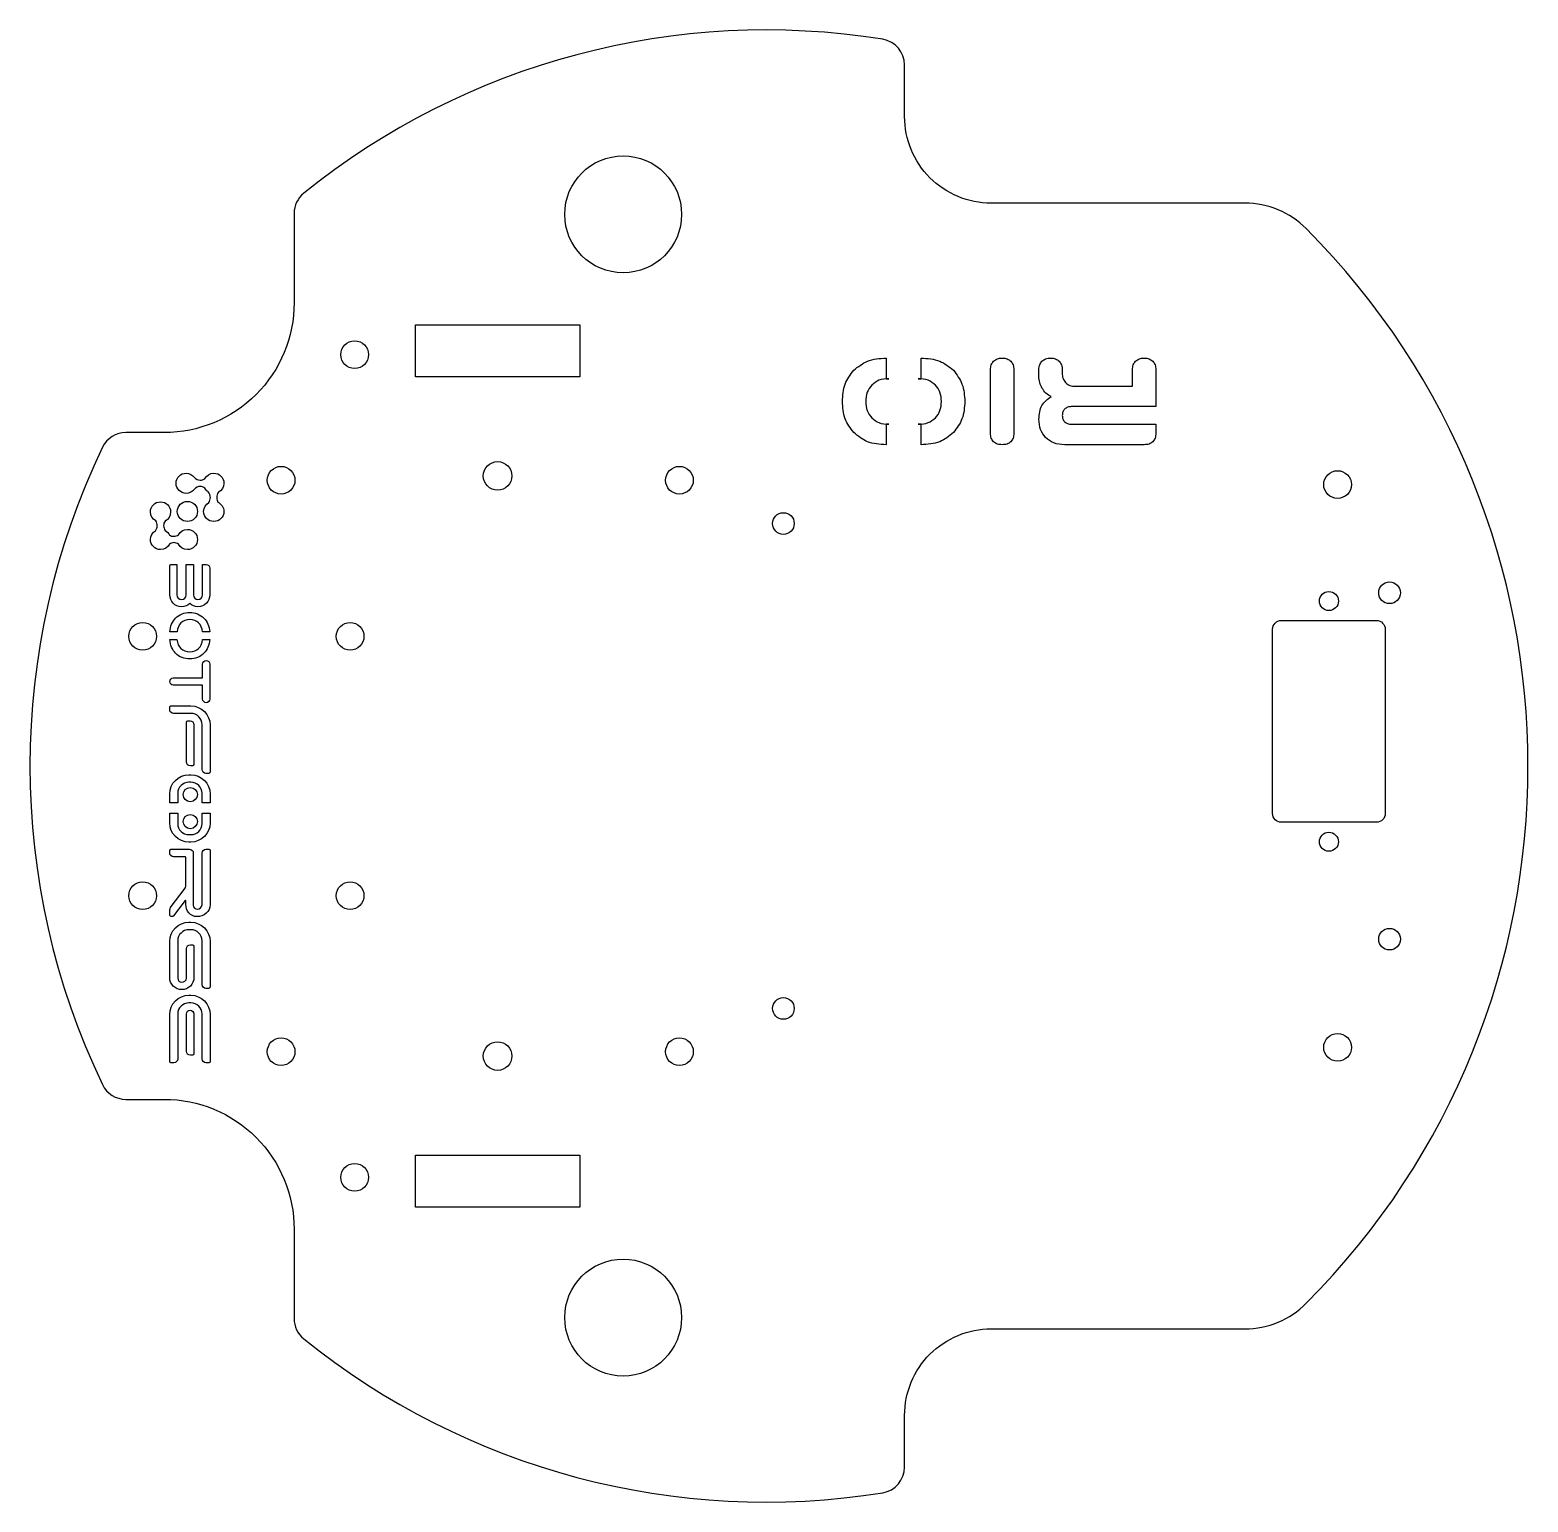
# Model space of a CAD drawing. Header units: millimetres. Extents: x -78 to 95, y -85 to 85.
import ezdxf

# ---------------------------------------------------------------- set-up
doc = ezdxf.new("R2010")
doc.units = ezdxf.units.MM
doc.layers.get('0').update_dxf_attribs({"linetype": 'CONTINUOUS'})

msp = doc.modelspace()

# ---------------------------------------------------------------- linework, layer by layer
for p, q in [((20.63, 47.2), (20.63, 44.82)), ((24.66, 44.82), (24.66, 47.2)), ((32.69, 38.54), (32.69, 45.85)), ((35.37, 45.85), (35.37, 38.54)), ((38.27, 45.12), (38.27, 45.85)), ((40.96, 45.85), (40.96, 45.48)), ((49.08, 43.95), (49.08, 45.85)), ((51.77, 45.85), (51.77, 41.6)), ((20.63, 44.82), (20.94, 44.82)), ((24.34, 44.82), (24.66, 44.82)), ((42.51, 43.95), (49.08, 43.95)), ((51.77, 41.6), (42.01, 41.6)), ((20.94, 39.57), (20.63, 39.57)), ((20.63, 39.57), (20.63, 37.2)), ((24.66, 39.57), (24.34, 39.57)), ((24.66, 37.2), (24.66, 39.57)), ((42.01, 39.57), (51.77, 39.57)), ((51.77, 39.57), (51.77, 38.54)), ((50.43, 37.2), (41.26, 37.2)), ((-62.1, 22.99), (-62.1, 23.22)), ((-62.1, 19.85), (-62.1, 22.95)), ((-61.96, 23.36), (-61.28, 23.36)), ((-61.28, 23.36), (-61.28, 19.85)), ((-60.2, 19.85), (-60.2, 23.36)), ((-60.2, 23.36), (-59.37, 23.36)), ((-59.37, 23.36), (-59.37, 19.85)), ((-58.3, 19.85), (-58.3, 23.36)), ((-58.3, 23.36), (-57.92, 23.36)), ((-57.47, 22.95), (-57.47, 19.85)), ((-60.74, 19.32), (-60.74, 19.32)), ((-60.74, 18.49), (-60.74, 18.49)), ((-61.26, 15.6), (-62.09, 15.6)), ((-57.49, 15.6), (-58.31, 15.6)), ((-62.09, 14.7), (-61.27, 14.7)), ((-58.31, 14.7), (-57.48, 14.7)), ((-58.3, 10.26), (-58.3, 11.87)), ((-57.47, 11.87), (-57.47, 7.82)), ((-61.69, 10.26), (-58.3, 10.26)), ((-58.3, 9.44), (-61.69, 9.44)), ((-58.3, 7.82), (-58.3, 9.44)), ((-61.96, 7.04), (-59.67, 7.04)), ((-62.11, 6.62), (-62.11, 6.89)), ((-59.67, 6.17), (-61.67, 6.17)), ((-60.02, 5.31), (-59.75, 5.31)), ((-60.17, 0.56), (-60.17, 5.16)), ((-59.31, 4.86), (-59.31, 0.27)), ((-58.37, -0.3), (-58.37, 4.88)), ((-57.44, 4.81), (-57.44, -0.6)), ((-59.46, 0.12), (-59.72, 0.12)), ((-59.88, -0.91), (-59.67, -0.91)), ((-57.59, -0.75), (-57.93, -0.75)), ((-62.11, -4.14), (-62.11, -3.14)), ((-61.18, -3.07), (-61.18, -4.14)), ((-59.67, -1.78), (-59.88, -1.78)), ((-58.37, -4.14), (-58.37, -3.07)), ((-57.44, -3.14), (-57.44, -4.14)), ((-61.18, -4.14), (-62.11, -4.14)), ((-57.44, -4.14), (-58.37, -4.14)), ((-62.11, -5.36), (-61.18, -5.36)), ((-62.11, -6.47), (-62.11, -5.36)), ((-61.18, -5.36), (-61.18, -6.54)), ((-58.37, -6.54), (-58.37, -5.36)), ((-58.37, -5.36), (-57.44, -5.36)), ((-57.44, -5.36), (-57.44, -6.47)), ((-59.88, -7.83), (-59.67, -7.83)), ((-62.11, -9.94), (-62.11, -9.67)), ((-61.96, -9.52), (-59.83, -9.52)), ((-59.67, -8.7), (-59.88, -8.7)), ((-59.38, -9.96), (-59.38, -15.97)), ((-58.37, -15.95), (-58.37, -9.96)), ((-57.93, -9.52), (-57.59, -9.52)), ((-57.44, -9.67), (-57.44, -15.9)), ((-60.32, -10.38), (-61.67, -10.38)), ((-60.24, -13.63), (-60.24, -10.46)), ((-61.93, -16.12), (-60.43, -14.18)), ((-60.32, -15.44), (-61.67, -17.2)), ((-60.24, -15.87), (-60.24, -15.47)), ((-62.11, -17.06), (-62.11, -16.67)), ((-59.88, -17.95), (-59.67, -17.95)), ((-59.67, -18.81), (-59.88, -18.81)), ((-62.11, -24.33), (-62.11, -20.17)), ((-61.18, -20.1), (-61.18, -24.4)), ((-59.72, -20.54), (-59.46, -20.54)), ((-59.31, -20.69), (-59.31, -24.33)), ((-58.37, -25.14), (-58.37, -20.1)), ((-57.44, -20.17), (-57.44, -25.43)), ((-60.17, -24.4), (-60.17, -20.99)), ((-57.59, -25.58), (-57.93, -25.58)), ((-59.88, -26.38), (-59.67, -26.38)), ((-59.67, -27.25), (-59.88, -27.25)), ((-62.11, -34.02), (-62.11, -28.61)), ((-61.18, -28.54), (-61.18, -33.72)), ((-60.17, -32.86), (-60.17, -28.53)), ((-59.31, -28.56), (-59.31, -33.15)), ((-58.37, -33.72), (-58.37, -28.54)), ((-57.44, -28.61), (-57.44, -34.02)), ((-61.62, -34.17), (-61.96, -34.17)), ((-59.46, -33.3), (-59.72, -33.3)), ((-57.59, -34.17), (-57.93, -34.17))]:
    msp.add_line(p, q)
for points in [[(20.23, -83.83, 0.368315), (22.76, -80.87), (22.76, -74.9, -0.414214), (32.76, -64.9), (62.06, -64.9, 0.199639), (69.15, -61.95, 0.412578), (69.15, 62.15, 0.199639), (62.06, 65.1), (32.76, 65.1, -0.414214), (22.76, 75.1), (22.76, 81.06, 0.368315), (20.23, 84.02, 0.212686), (-46.63, 66.24, 0.226707), (-47.74, 63.91), (-47.74, 53.6, -0.414214), (-62.74, 38.6), (-67.16, 38.6, 0.288383), (-69.87, 36.9, 0.227685), (-69.87, -36.7, 0.288383), (-67.16, -38.4), (-62.74, -38.4, -0.414214), (-47.74, -53.4), (-47.74, -63.71, 0.226707), (-46.63, -66.05, 0.212686)], [(78.26, 15.9), (78.26, -5.4, -0.414214), (77.26, -6.4), (66.26, -6.4, -0.414214), (65.26, -5.4), (65.26, 15.9, -0.414214), (66.26, 16.9), (77.26, 16.9, -0.414214)]]:
    msp.add_lwpolyline(points, format="xyb", close=True)
for points in [[(-14.74, 51.05), (-14.74, 45.05), (-33.74, 45.05), (-33.74, 51.05)], [(-33.74, -50.85), (-33.74, -44.85), (-14.74, -44.85), (-14.74, -50.85)]]:
    msp.add_lwpolyline(points, close=True)
for centre, radius in [((-9.74, 63.8), 6.75), ((-40.74, 47.6), 1.6), ((-49.24, 33.1), 1.6), ((-24.24, 33.6), 1.65), ((-3.24, 33.1), 1.6), ((72.76, 32.6), 1.6), ((8.76, 28.1), 1.25), ((78.76, 20.1), 1.25), ((71.76, 19.15), 1.1), ((-65.22, 15.07), 1.6), ((-41.27, 15.07), 1.6), ((71.76, -8.65), 1.1), ((-65.22, -14.88), 1.6), ((-41.27, -14.88), 1.6), ((78.76, -19.9), 1.25), ((8.76, -27.9), 1.25), ((72.76, -32.4), 1.6), ((-49.24, -32.9), 1.6), ((-24.24, -33.4), 1.65), ((-3.24, -32.9), 1.6), ((-40.74, -47.4), 1.6), ((-9.74, -63.6), 6.75)]:
    msp.add_circle(centre, radius)
for points, knots in [([(16.88, 45.8), (17.39, 46.2), (18.48, 47.08), (19.88, 47.16), (20.63, 47.2)], [0, 0, 0, 0, 0.1906307, 0.4093422, 0.4093422, 0.4093422, 0.4093422]), ([(24.66, 47.2), (25.41, 47.16), (26.81, 47.08), (27.9, 46.2), (28.41, 45.8)], [0, 0, 0, 0, 0.2187119, 0.4093427, 0.4093427, 0.4093427, 0.4093427]), ([(32.69, 45.85), (32.7, 46.05), (32.71, 46.42), (32.93, 46.71), (33.04, 46.85)], [0, 0, 0, 0, 0.0576324, 0.1074337, 0.1074337, 0.1074337, 0.1074337]), ([(33.04, 46.85), (33.17, 46.95), (33.46, 47.17), (33.83, 47.19), (34.03, 47.2)], [0, 0, 0, 0, 0.0498013, 0.1074338, 0.1074338, 0.1074338, 0.1074338]), ([(34.03, 47.2), (34.23, 47.19), (34.59, 47.17), (34.89, 46.95), (35.02, 46.85)], [0, 0, 0, 0, 0.057632, 0.1074335, 0.1074335, 0.1074335, 0.1074335]), ([(35.02, 46.85), (35.12, 46.71), (35.34, 46.42), (35.36, 46.05), (35.37, 45.85)], [0, 0, 0, 0, 0.0498012, 0.1074336, 0.1074336, 0.1074336, 0.1074336]), ([(38.27, 45.85), (38.28, 46.05), (38.3, 46.42), (38.52, 46.71), (38.62, 46.85)], [0, 0, 0, 0, 0.0576324, 0.1074336, 0.1074336, 0.1074336, 0.1074336]), ([(38.62, 46.85), (38.76, 46.95), (39.05, 47.17), (39.42, 47.19), (39.61, 47.2)], [0, 0, 0, 0, 0.0498015, 0.107434, 0.107434, 0.107434, 0.107434]), ([(39.61, 47.2), (39.81, 47.19), (40.18, 47.17), (40.47, 46.95), (40.61, 46.85)], [0, 0, 0, 0, 0.057632, 0.1074335, 0.1074335, 0.1074335, 0.1074335]), ([(40.61, 46.85), (40.71, 46.71), (40.93, 46.42), (40.95, 46.05), (40.96, 45.85)], [0, 0, 0, 0, 0.0498012, 0.1074336, 0.1074336, 0.1074336, 0.1074336]), ([(49.08, 45.85), (49.09, 46.05), (49.11, 46.42), (49.33, 46.71), (49.43, 46.85)], [0, 0, 0, 0, 0.0576324, 0.1074337, 0.1074337, 0.1074337, 0.1074337]), ([(49.43, 46.85), (49.57, 46.95), (49.86, 47.17), (50.23, 47.19), (50.43, 47.2)], [0, 0, 0, 0, 0.0498013, 0.1074335, 0.1074335, 0.1074335, 0.1074335]), ([(50.43, 47.2), (50.62, 47.19), (50.99, 47.17), (51.28, 46.95), (51.42, 46.85)], [0, 0, 0, 0, 0.0576324, 0.1074336, 0.1074336, 0.1074336, 0.1074336]), ([(51.42, 46.85), (51.52, 46.71), (51.74, 46.42), (51.76, 46.05), (51.77, 45.85)], [0, 0, 0, 0, 0.0498013, 0.1074337, 0.1074337, 0.1074337, 0.1074337]), ([(15.57, 42.2), (15.62, 42.89), (15.71, 44.22), (16.5, 45.28), (16.88, 45.8)], [0, 0, 0, 0, 0.2026522, 0.3902982, 0.3902982, 0.3902982, 0.3902982]), ([(28.41, 45.8), (28.79, 45.28), (29.58, 44.22), (29.67, 42.89), (29.72, 42.2)], [0, 0, 0, 0, 0.1876457, 0.3902979, 0.3902979, 0.3902979, 0.3902979]), ([(38.64, 43.71), (38.53, 43.93), (38.31, 44.37), (38.28, 44.87), (38.27, 45.12)], [0, 0, 0, 0, 0.0723626, 0.1475808, 0.1475808, 0.1475808, 0.1475808]), ([(40.96, 45.48), (40.97, 45.26), (40.99, 44.86), (41.23, 44.52), (41.34, 44.37)], [0, 0, 0, 0, 0.0635925, 0.1201261, 0.1201261, 0.1201261, 0.1201261]), ([(18.96, 44.09), (18.76, 43.82), (18.34, 43.26), (18.3, 42.56), (18.27, 42.2)], [0, 0, 0, 0, 0.0985847, 0.2051511, 0.2051511, 0.2051511, 0.2051511]), ([(20.94, 44.82), (20.55, 44.8), (19.8, 44.76), (19.23, 44.3), (18.96, 44.09)], [0, 0, 0, 0, 0.1161092, 0.2165512, 0.2165512, 0.2165512, 0.2165512]), ([(26.33, 44.09), (26.06, 44.3), (25.48, 44.76), (24.74, 44.8), (24.34, 44.82)], [0, 0, 0, 0, 0.1004422, 0.2165511, 0.2165511, 0.2165511, 0.2165511]), ([(27.02, 42.2), (26.99, 42.56), (26.95, 43.26), (26.53, 43.82), (26.33, 44.09)], [0, 0, 0, 0, 0.1065665, 0.2051511, 0.2051511, 0.2051511, 0.2051511]), ([(39.68, 42.75), (39.47, 42.87), (39.05, 43.12), (38.78, 43.51), (38.64, 43.71)], [0, 0, 0, 0, 0.0720136, 0.1431291, 0.1431291, 0.1431291, 0.1431291]), ([(41.34, 44.37), (41.5, 44.25), (41.84, 43.98), (42.27, 43.96), (42.51, 43.95)], [0, 0, 0, 0, 0.0576596, 0.127009, 0.127009, 0.127009, 0.127009]), ([(16.88, 38.6), (16.5, 39.11), (15.71, 40.18), (15.62, 41.51), (15.57, 42.2)], [0, 0, 0, 0, 0.187646, 0.3902982, 0.3902982, 0.3902982, 0.3902982]), ([(18.27, 42.2), (18.3, 41.83), (18.34, 41.13), (18.76, 40.57), (18.96, 40.3)], [0, 0, 0, 0, 0.1065665, 0.2051511, 0.2051511, 0.2051511, 0.2051511]), ([(26.33, 40.3), (26.53, 40.57), (26.95, 41.13), (26.99, 41.83), (27.02, 42.2)], [0, 0, 0, 0, 0.0985847, 0.2051511, 0.2051511, 0.2051511, 0.2051511]), ([(29.72, 42.2), (29.67, 41.51), (29.58, 40.18), (28.79, 39.11), (28.41, 38.6)], [0, 0, 0, 0, 0.2026522, 0.3902979, 0.3902979, 0.3902979, 0.3902979]), ([(38.27, 40.14), (38.32, 40.71), (38.4, 41.8), (39.27, 42.45), (39.68, 42.75)], [0, 0, 0, 0, 0.1635113, 0.3105197, 0.3105197, 0.3105197, 0.3105197]), ([(42.01, 41.6), (41.86, 41.59), (41.57, 41.57), (41.35, 41.39), (41.24, 41.31)], [0, 0, 0, 0, 0.0448581, 0.08408523, 0.08408523, 0.08408523, 0.08408523]), ([(18.96, 40.3), (19.23, 40.09), (19.8, 39.63), (20.55, 39.59), (20.94, 39.57)], [0, 0, 0, 0, 0.1004421, 0.2165512, 0.2165512, 0.2165512, 0.2165512]), ([(24.34, 39.57), (24.74, 39.59), (25.48, 39.63), (26.06, 40.09), (26.33, 40.3)], [0, 0, 0, 0, 0.1161089, 0.2165512, 0.2165512, 0.2165512, 0.2165512]), ([(39.04, 38.02), (38.82, 38.32), (38.35, 38.95), (38.3, 39.73), (38.27, 40.14)], [0, 0, 0, 0, 0.1104698, 0.2300708, 0.2300708, 0.2300708, 0.2300708]), ([(41.24, 41.31), (41.16, 41.21), (41, 40.99), (40.98, 40.72), (40.97, 40.58)], [0, 0, 0, 0, 0.03834925, 0.07927289, 0.07927289, 0.07927289, 0.07927289]), ([(40.97, 40.58), (40.98, 40.44), (41, 40.17), (41.16, 39.96), (41.24, 39.85)], [0, 0, 0, 0, 0.04092364, 0.07927289, 0.07927289, 0.07927289, 0.07927289]), ([(41.24, 39.85), (41.35, 39.77), (41.57, 39.59), (41.86, 39.58), (42.01, 39.57)], [0, 0, 0, 0, 0.03922707, 0.08408519, 0.08408519, 0.08408519, 0.08408519]), ([(20.63, 37.2), (19.88, 37.24), (18.48, 37.31), (17.39, 38.19), (16.88, 38.6)], [0, 0, 0, 0, 0.2187114, 0.4093423, 0.4093423, 0.4093423, 0.4093423]), ([(28.41, 38.6), (27.9, 38.19), (26.81, 37.31), (25.41, 37.24), (24.66, 37.2)], [0, 0, 0, 0, 0.1906308, 0.4093427, 0.4093427, 0.4093427, 0.4093427]), ([(33.04, 37.55), (32.93, 37.68), (32.71, 37.97), (32.7, 38.34), (32.69, 38.54)], [0, 0, 0, 0, 0.0498013, 0.1074337, 0.1074337, 0.1074337, 0.1074337]), ([(35.37, 38.54), (35.36, 38.34), (35.34, 37.97), (35.12, 37.68), (35.02, 37.55)], [0, 0, 0, 0, 0.0576324, 0.1074335, 0.1074335, 0.1074335, 0.1074335]), ([(51.77, 38.54), (51.76, 38.34), (51.74, 37.97), (51.52, 37.68), (51.42, 37.55)], [0, 0, 0, 0, 0.0576324, 0.1074336, 0.1074336, 0.1074336, 0.1074336]), ([(34.03, 37.2), (33.83, 37.21), (33.46, 37.22), (33.17, 37.44), (33.04, 37.55)], [0, 0, 0, 0, 0.0576325, 0.1074338, 0.1074338, 0.1074338, 0.1074338]), ([(35.02, 37.55), (34.89, 37.44), (34.59, 37.22), (34.23, 37.21), (34.03, 37.2)], [0, 0, 0, 0, 0.0498013, 0.1074335, 0.1074335, 0.1074335, 0.1074335]), ([(41.26, 37.2), (40.81, 37.22), (39.99, 37.26), (39.34, 37.78), (39.04, 38.02)], [0, 0, 0, 0, 0.1291433, 0.2414734, 0.2414734, 0.2414734, 0.2414734]), ([(51.42, 37.55), (51.28, 37.44), (50.99, 37.22), (50.62, 37.21), (50.43, 37.2)], [0, 0, 0, 0, 0.0498012, 0.1074337, 0.1074337, 0.1074337, 0.1074337])]:
    msp.add_open_spline(points, degree=3, knots=knots)
for points in [[(-61.37, 32.74), (-61.37, 33.39), (-60.85, 33.91), (-60.21, 33.91)], [(-60.21, 33.91), (-59.81, 33.91), (-59.47, 33.71), (-59.26, 33.41)], [(-59.26, 33.41), (-59.07, 33.22), (-58.84, 33.11), (-58.58, 33.11)], [(-58.58, 33.11), (-58.39, 33.11), (-58.21, 33.17), (-58.05, 33.29)], [(-58.05, 33.29), (-57.85, 33.66), (-57.47, 33.91), (-57.02, 33.91)], [(-57.02, 33.91), (-56.38, 33.91), (-55.85, 33.39), (-55.85, 32.74)], [(-60.21, 31.58), (-60.85, 31.58), (-61.37, 32.1), (-61.37, 32.74)], [(-59.26, 32.07), (-59.47, 31.77), (-59.81, 31.58), (-60.21, 31.58)], [(-58.58, 32.38), (-58.84, 32.38), (-59.07, 32.26), (-59.26, 32.07)], [(-58.05, 32.2), (-58.21, 32.31), (-58.39, 32.38), (-58.58, 32.38)], [(-57.65, 31.76), (-57.82, 31.87), (-57.96, 32.02), (-58.05, 32.2)], [(-57.41, 31.09), (-57.41, 31.34), (-57.5, 31.57), (-57.65, 31.76)], [(-56.49, 31.71), (-56.61, 31.53), (-56.68, 31.32), (-56.68, 31.09)], [(-55.85, 32.74), (-55.85, 32.29), (-56.11, 31.9), (-56.49, 31.71)], [(-64.33, 29.43), (-64.33, 30.08), (-63.81, 30.6), (-63.16, 30.6)], [(-63.72, 28.41), (-64.08, 28.61), (-64.33, 28.99), (-64.33, 29.43)], [(-63.16, 30.6), (-62.52, 30.6), (-62, 30.08), (-62, 29.43)], [(-62, 29.43), (-62, 28.98), (-62.26, 28.58), (-62.64, 28.39)], [(-61.23, 29.5), (-61.23, 30.14), (-60.71, 30.66), (-60.06, 30.66)], [(-60.06, 28.33), (-60.71, 28.33), (-61.23, 28.85), (-61.23, 29.5)], [(-60.06, 30.66), (-59.42, 30.66), (-58.9, 30.14), (-58.9, 29.5)], [(-58.9, 29.5), (-58.9, 28.85), (-59.42, 28.33), (-60.06, 28.33)], [(-58.19, 29.5), (-58.19, 29.94), (-57.94, 30.32), (-57.58, 30.52)], [(-57.02, 28.33), (-57.66, 28.33), (-58.19, 28.85), (-58.19, 29.5)], [(-57.58, 30.52), (-57.47, 30.69), (-57.41, 30.88), (-57.41, 31.09)], [(-55.85, 29.5), (-55.85, 28.85), (-56.38, 28.33), (-57.02, 28.33)], [(-56.68, 31.09), (-56.68, 30.9), (-56.63, 30.72), (-56.54, 30.56)], [(-56.54, 30.56), (-56.14, 30.38), (-55.85, 29.97), (-55.85, 29.5)], [(-63.74, 27.27), (-63.61, 27.44), (-63.54, 27.64), (-63.54, 27.85)], [(-63.54, 27.85), (-63.54, 28.05), (-63.61, 28.24), (-63.72, 28.41)], [(-62.64, 28.39), (-62.75, 28.23), (-62.81, 28.05), (-62.81, 27.85)], [(-62.81, 27.85), (-62.81, 27.64), (-62.75, 27.45), (-62.63, 27.29)], [(-64.33, 26.25), (-64.33, 26.69), (-64.09, 27.07), (-63.74, 27.27)], [(-63.16, 25.09), (-63.81, 25.09), (-64.33, 25.61), (-64.33, 26.25)], [(-62.63, 27.29), (-62.41, 27.17), (-62.23, 26.99), (-62.12, 26.77)], [(-62.12, 26.77), (-61.97, 26.67), (-61.8, 26.62), (-61.62, 26.62)], [(-61.62, 26.62), (-61.43, 26.62), (-61.25, 26.68), (-61.1, 26.79)], [(-61.1, 26.79), (-60.9, 27.16), (-60.51, 27.42), (-60.06, 27.42)], [(-60.06, 27.42), (-59.42, 27.42), (-58.9, 26.9), (-58.9, 26.25)], [(-58.9, 26.25), (-58.9, 25.61), (-59.42, 25.09), (-60.06, 25.09)], [(-62.12, 25.73), (-62.31, 25.35), (-62.71, 25.09), (-63.16, 25.09)], [(-61.62, 25.89), (-61.8, 25.89), (-61.97, 25.83), (-62.12, 25.73)], [(-61.1, 25.72), (-61.25, 25.83), (-61.43, 25.89), (-61.62, 25.89)], [(-60.06, 25.09), (-60.51, 25.09), (-60.9, 25.34), (-61.1, 25.72)], [(-62.1, 23.22), (-62.1, 23.29), (-62.04, 23.36), (-61.96, 23.36)], [(-62.1, 22.95), (-62.1, 22.96), (-62.1, 22.97), (-62.1, 22.99)], [(-57.92, 23.36), (-57.91, 23.36), (-57.91, 23.36), (-57.9, 23.36)], [(-57.9, 23.36), (-57.9, 23.36), (-57.89, 23.36), (-57.89, 23.36)], [(-57.89, 23.36), (-57.66, 23.36), (-57.47, 23.17), (-57.47, 22.95)], [(-60.74, 18.49), (-61.49, 18.49), (-62.1, 19.1), (-62.1, 19.85)], [(-61.28, 19.85), (-61.28, 19.56), (-61.04, 19.32), (-60.74, 19.32)], [(-60.74, 19.32), (-60.44, 19.32), (-60.2, 19.56), (-60.2, 19.85)], [(-59.37, 19.85), (-59.37, 19.56), (-59.13, 19.32), (-58.84, 19.32)], [(-58.84, 19.32), (-58.54, 19.32), (-58.3, 19.56), (-58.3, 19.85)], [(-57.47, 19.85), (-57.47, 19.1), (-58.09, 18.49), (-58.84, 18.49)], [(-61.43, 17.17), (-61.22, 17.38), (-60.97, 17.55), (-60.68, 17.67)], [(-59.79, 18.87), (-60.03, 18.63), (-60.37, 18.49), (-60.74, 18.49)], [(-60.68, 17.67), (-60.41, 17.77), (-60.11, 17.83), (-59.79, 17.83)], [(-58.84, 18.49), (-59.21, 18.49), (-59.54, 18.63), (-59.79, 18.87)], [(-59.79, 17.83), (-59.48, 17.83), (-59.17, 17.77), (-58.9, 17.67)], [(-58.9, 17.67), (-58.62, 17.55), (-58.36, 17.38), (-58.15, 17.17)], [(-62.09, 15.6), (-62.04, 16.23), (-61.81, 16.77), (-61.43, 17.17)], [(-59.79, 17), (-60.62, 17), (-61.17, 16.47), (-61.26, 15.6)], [(-58.31, 15.6), (-58.41, 16.47), (-58.96, 17), (-59.79, 17)], [(-58.15, 17.17), (-57.76, 16.77), (-57.54, 16.23), (-57.49, 15.6)], [(-61.43, 13.12), (-61.82, 13.52), (-62.04, 14.06), (-62.09, 14.7)], [(-61.27, 14.7), (-61.17, 13.82), (-60.62, 13.28), (-59.79, 13.28)], [(-59.79, 13.28), (-58.96, 13.28), (-58.41, 13.82), (-58.31, 14.7)], [(-57.48, 14.7), (-57.54, 14.06), (-57.76, 13.52), (-58.15, 13.12)], [(-60.68, 12.63), (-60.97, 12.74), (-61.22, 12.9), (-61.43, 13.12)], [(-59.79, 12.46), (-60.11, 12.46), (-60.41, 12.52), (-60.68, 12.63)], [(-58.9, 12.63), (-59.17, 12.52), (-59.48, 12.46), (-59.79, 12.46)], [(-58.15, 13.12), (-58.36, 12.9), (-58.62, 12.74), (-58.9, 12.63)], [(-58.3, 11.87), (-58.3, 12.09), (-58.12, 12.28), (-57.89, 12.28)], [(-57.89, 12.28), (-57.66, 12.28), (-57.47, 12.09), (-57.47, 11.87)], [(-62.1, 9.84), (-62.1, 10.07), (-61.92, 10.26), (-61.69, 10.26)], [(-61.69, 9.44), (-61.92, 9.44), (-62.1, 9.62), (-62.1, 9.84)], [(-62.11, 6.89), (-62.11, 6.97), (-62.04, 7.04), (-61.96, 7.04)], [(-59.67, 7.04), (-58.44, 7.04), (-57.44, 6.04), (-57.44, 4.81)], [(-57.89, 7.41), (-58.12, 7.41), (-58.3, 7.59), (-58.3, 7.82)], [(-57.47, 7.82), (-57.47, 7.59), (-57.66, 7.41), (-57.89, 7.41)], [(-61.67, 6.17), (-61.91, 6.17), (-62.11, 6.37), (-62.11, 6.62)], [(-60.17, 5.16), (-60.17, 5.24), (-60.1, 5.31), (-60.02, 5.31)], [(-59.75, 5.31), (-59.51, 5.31), (-59.31, 5.11), (-59.31, 4.86)], [(-58.37, 4.88), (-58.37, 5.59), (-58.95, 6.17), (-59.67, 6.17)], [(-59.72, 0.12), (-59.97, 0.12), (-60.17, 0.32), (-60.17, 0.56)], [(-59.31, 0.27), (-59.31, 0.18), (-59.37, 0.12), (-59.46, 0.12)], [(-62.11, -3.14), (-62.11, -1.91), (-61.11, -0.91), (-59.88, -0.91)], [(-59.67, -0.91), (-58.44, -0.91), (-57.44, -1.91), (-57.44, -3.14)], [(-57.93, -0.75), (-58.17, -0.75), (-58.37, -0.55), (-58.37, -0.3)], [(-57.44, -0.6), (-57.44, -0.68), (-57.51, -0.75), (-57.59, -0.75)], [(-59.88, -1.78), (-60.6, -1.78), (-61.18, -2.36), (-61.18, -3.07)], [(-60.55, -3.21), (-60.55, -2.75), (-60.19, -2.39), (-59.73, -2.39)], [(-59.73, -4.03), (-60.19, -4.03), (-60.55, -3.66), (-60.55, -3.21)], [(-59.73, -2.39), (-59.28, -2.39), (-58.91, -2.75), (-58.91, -3.21)], [(-58.91, -3.21), (-58.91, -3.66), (-59.28, -4.03), (-59.73, -4.03)], [(-58.37, -3.07), (-58.37, -2.36), (-58.95, -1.78), (-59.67, -1.78)], [(-59.88, -8.7), (-61.11, -8.7), (-62.11, -7.7), (-62.11, -6.47)], [(-61.18, -6.54), (-61.18, -7.26), (-60.6, -7.83), (-59.88, -7.83)], [(-60.55, -6.32), (-60.55, -5.86), (-60.19, -5.5), (-59.73, -5.5)], [(-59.73, -7.14), (-60.19, -7.14), (-60.55, -6.77), (-60.55, -6.32)], [(-59.73, -5.5), (-59.28, -5.5), (-58.91, -5.86), (-58.91, -6.32)], [(-58.91, -6.32), (-58.91, -6.77), (-59.28, -7.14), (-59.73, -7.14)], [(-57.44, -6.47), (-57.44, -7.7), (-58.44, -8.7), (-59.67, -8.7)], [(-59.67, -7.83), (-58.95, -7.83), (-58.37, -7.26), (-58.37, -6.54)], [(-62.11, -9.67), (-62.11, -9.59), (-62.04, -9.52), (-61.96, -9.52)], [(-61.67, -10.38), (-61.91, -10.38), (-62.11, -10.18), (-62.11, -9.94)], [(-59.83, -9.52), (-59.58, -9.52), (-59.38, -9.72), (-59.38, -9.96)], [(-58.37, -9.96), (-58.37, -9.72), (-58.17, -9.52), (-57.93, -9.52)], [(-57.59, -9.52), (-57.51, -9.52), (-57.44, -9.59), (-57.44, -9.67)], [(-60.24, -10.46), (-60.24, -10.42), (-60.28, -10.38), (-60.32, -10.38)], [(-60.43, -14.18), (-60.31, -14.02), (-60.24, -13.83), (-60.24, -13.63)], [(-60.24, -15.47), (-60.24, -15.43), (-60.29, -15.41), (-60.32, -15.44)], [(-62.11, -16.67), (-62.11, -16.47), (-62.05, -16.28), (-61.93, -16.12)], [(-61.84, -17.3), (-61.99, -17.32), (-62.11, -17.21), (-62.11, -17.06)], [(-61.67, -17.2), (-61.71, -17.25), (-61.77, -17.29), (-61.84, -17.3)], [(-58.97, -17.3), (-59.73, -17.28), (-60.24, -16.63), (-60.24, -15.87)], [(-59.38, -15.97), (-59.38, -16.23), (-59.16, -16.45), (-58.9, -16.44)], [(-57.44, -15.9), (-57.44, -16.69), (-58.17, -17.33), (-58.97, -17.3)], [(-58.9, -16.44), (-58.64, -16.43), (-58.37, -16.21), (-58.37, -15.95)], [(-62.11, -20.17), (-62.11, -18.94), (-61.11, -17.95), (-59.88, -17.95)], [(-59.88, -18.81), (-60.6, -18.81), (-61.18, -19.39), (-61.18, -20.1)], [(-59.67, -17.95), (-58.44, -17.95), (-57.44, -18.94), (-57.44, -20.17)], [(-58.37, -20.1), (-58.37, -19.39), (-58.95, -18.81), (-59.67, -18.81)], [(-60.17, -20.99), (-60.17, -20.74), (-59.97, -20.54), (-59.72, -20.54)], [(-59.46, -20.54), (-59.37, -20.54), (-59.31, -20.61), (-59.31, -20.69)], [(-60.71, -25.73), (-61.48, -25.73), (-62.11, -25.1), (-62.11, -24.33)], [(-61.18, -24.4), (-61.18, -24.66), (-60.97, -24.87), (-60.71, -24.87)], [(-59.31, -24.33), (-59.31, -25.1), (-59.93, -25.73), (-60.71, -25.73)], [(-60.71, -24.87), (-60.45, -24.87), (-60.17, -24.66), (-60.17, -24.4)], [(-57.93, -25.58), (-58.17, -25.58), (-58.37, -25.38), (-58.37, -25.14)], [(-57.44, -25.43), (-57.44, -25.52), (-57.51, -25.58), (-57.59, -25.58)], [(-62.11, -28.61), (-62.11, -27.38), (-61.11, -26.38), (-59.88, -26.38)], [(-59.88, -27.25), (-60.6, -27.25), (-61.18, -27.82), (-61.18, -28.54)], [(-59.67, -26.38), (-58.44, -26.38), (-57.44, -27.38), (-57.44, -28.61)], [(-58.37, -28.54), (-58.37, -27.82), (-58.95, -27.25), (-59.67, -27.25)], [(-60.17, -28.53), (-60.17, -28.3), (-59.98, -28.11), (-59.75, -28.11)], [(-59.75, -28.11), (-59.51, -28.11), (-59.31, -28.31), (-59.31, -28.56)], [(-59.72, -33.3), (-59.97, -33.3), (-60.17, -33.1), (-60.17, -32.86)], [(-61.96, -34.17), (-62.04, -34.17), (-62.11, -34.1), (-62.11, -34.02)], [(-61.18, -33.72), (-61.18, -33.97), (-61.38, -34.17), (-61.62, -34.17)], [(-59.31, -33.15), (-59.31, -33.23), (-59.37, -33.3), (-59.46, -33.3)], [(-57.93, -34.17), (-58.17, -34.17), (-58.37, -33.97), (-58.37, -33.72)], [(-57.44, -34.02), (-57.44, -34.1), (-57.51, -34.17), (-57.59, -34.17)]]:
    msp.add_open_spline(points, degree=3)

doc.saveas('drawing.dxf')
